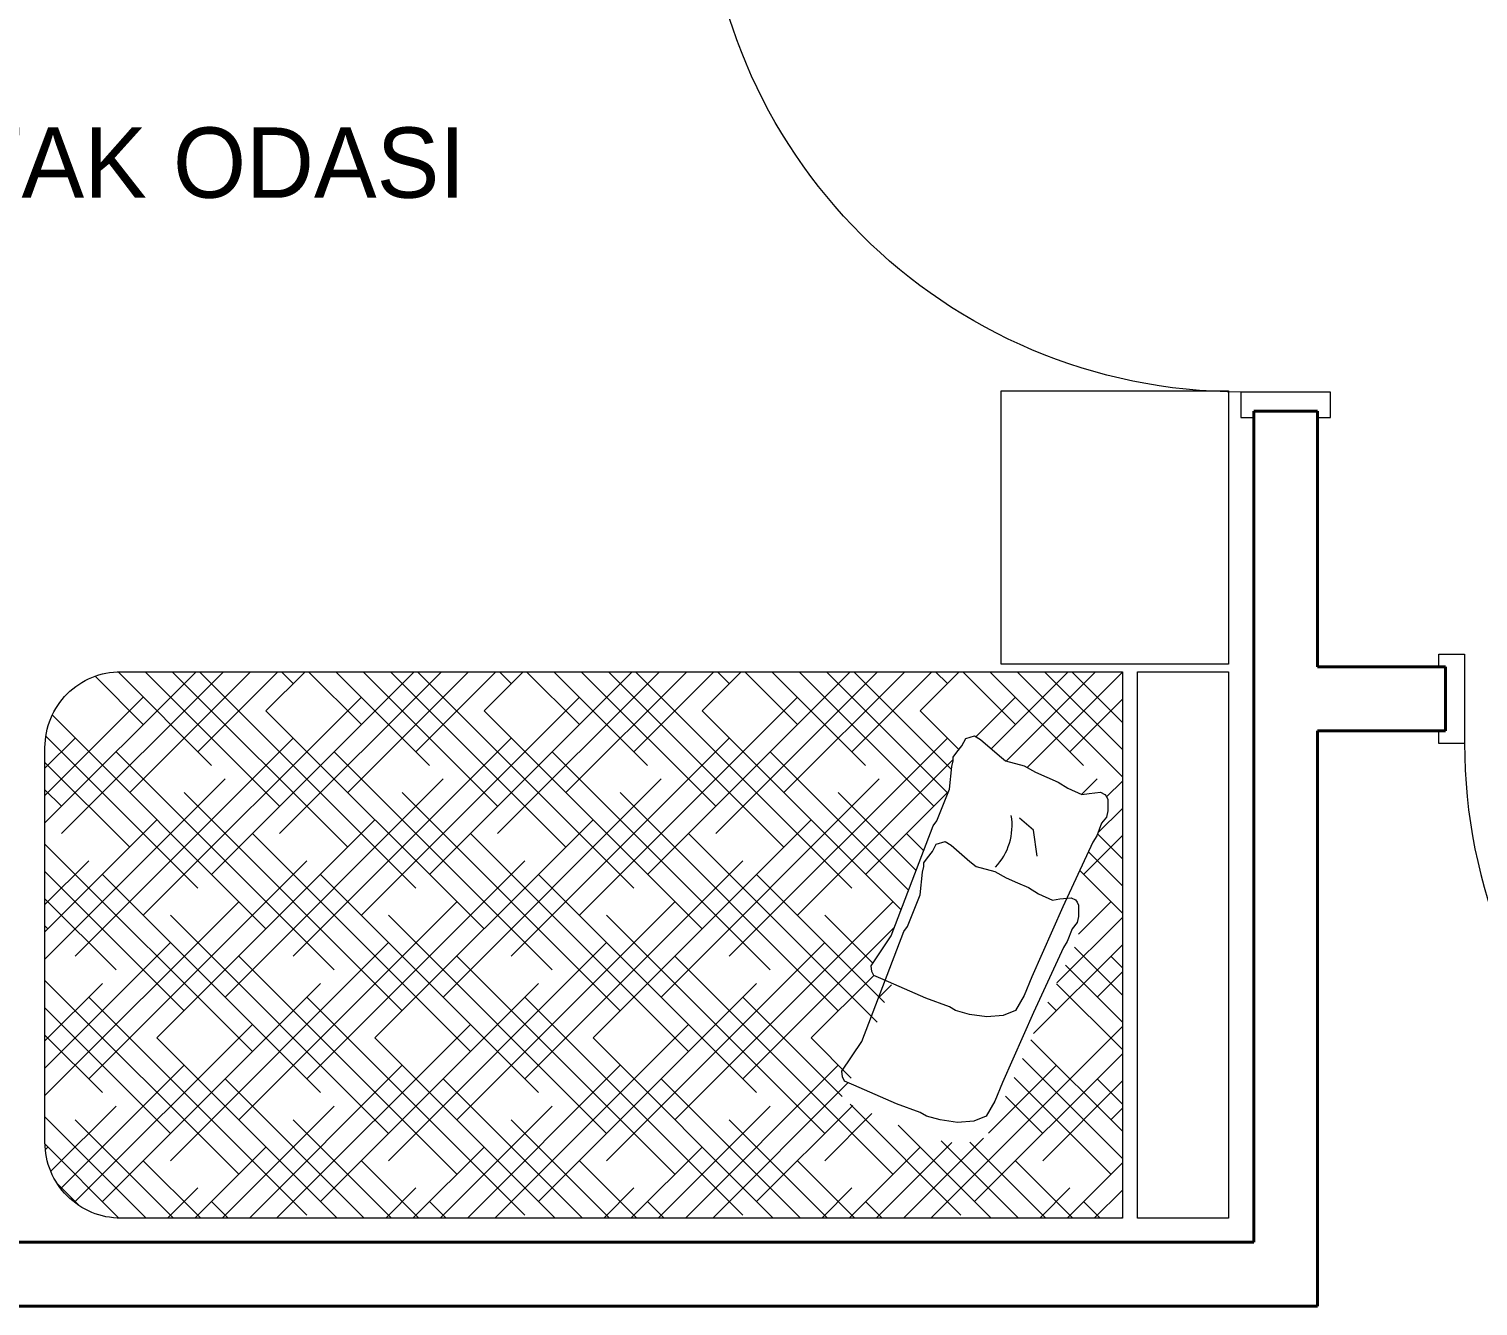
# Model space of a CAD drawing. Header units: millimetres. Extents: x 1393 to 3101, y -2944 to -480.
# Drawn here: x 1605.4 to 1832.2, y -1749.8 to -1550 of the extents above; entities that cross this region are included whole.
import ezdxf

# ---------------------------------------------------------------- set-up
doc = ezdxf.new("R2010")
doc.units = ezdxf.units.MM
for name, color, linetype, lineweight in [('DUVAR', 7, 'Continuous', 40), ('Kapı', 34, 'Continuous', 20), ('TEFRİŞ_İÇ', 224, 'Continuous', 13), ('yazı', 253, 'Continuous', 20)]:
    doc.layers.add(name, color=color, linetype=linetype, lineweight=lineweight)
doc.styles.get("Standard").update_dxf_attribs({"font": 'EtrFont'})

# ---------------------------------------------------------------- blocks, each defined once
blk = doc.blocks.new('YATAK_90')
at = {"layer": 'TEFRİŞ_İÇ'}
h = blk.add_hatch(dxfattribs=at)
h.set_pattern_fill('HOUND', color=51, scale=0.02, angle=315, style=0, pattern_type=2)
h.set_pattern_definition([(45, (-337.610665, -68.087708), (0.1122532015, 0.067351921), [0.508, -0.254]), (315, (-337.610665, -68.087708), (-0.1122532015, 0.067351921), [0.508, -0.254])])
h.paths.add_polyline_path([(0.3569, 0.4236), (0.3569, -0.4764), (-1.2931, -0.4764), (-1.3126, -0.4749), (-1.3317, -0.4703), (-1.3498, -0.4628), (-1.3665, -0.4525), (-1.3815, -0.4398), (-1.3942, -0.4249), (-1.4045, -0.4082), (-1.412, -0.39), (-1.4165, -0.371), (-1.4181, -0.3514), (-1.4181, 0.2986), (-1.4165, 0.3181), (-1.412, 0.3372), (-1.4045, 0.3553), (-1.3942, 0.3721), (-1.3815, 0.387), (-1.3665, 0.3997), (-1.3498, 0.41), (-1.3317, 0.4175), (-1.3126, 0.4221), (-1.2931, 0.4236)])
h.paths.add_polyline_path([(-0.0571, -0.0606), (-0.0561, -0.07), (-0.0526, -0.077), (-0.037, -0.0832), (-0.0226, -0.0895), (-0.0724, -0.2195), (-0.1054, -0.2688), (-0.1044, -0.2782), (-0.1009, -0.2852), (-0.0853, -0.2914), (-0.0154, -0.3222), (0.0236, -0.3366), (0.0339, -0.3428), (0.0565, -0.349), (0.0853, -0.3531), (0.112, -0.351), (0.1326, -0.3428), (0.1469, -0.3181), (0.1593, -0.2873), (0.2106, -0.1721), (0.26, -0.0652), (0.2661, -0.0549), (0.2743, -0.0343), (0.2826, -0.024), (0.2846, -0.0138), (0.2846, -0.0035), (0.2846, 0.0048), (0.2821, 0.0097), (0.2794, 0.0133), (0.2723, 0.0171), (0.2538, 0.015), (0.2492, 0.0143), (0.259, 0.0361), (0.3083, 0.143), (0.3145, 0.1533), (0.3227, 0.1739), (0.3309, 0.1842), (0.333, 0.1944), (0.333, 0.2047), (0.333, 0.213), (0.3305, 0.2179), (0.3278, 0.2215), (0.3206, 0.2253), (0.3021, 0.2232), (0.2898, 0.2212), (0.2672, 0.2315), (0.2508, 0.2417), (0.2323, 0.25), (0.2138, 0.2582), (0.1953, 0.2685), (0.1644, 0.2767), (0.1542, 0.2849), (0.1233, 0.3117), (0.1131, 0.3178), (0.0987, 0.3137), (0.0925, 0.3014), (0.0843, 0.2911), (0.0781, 0.2829), (0.0781, 0.2767), (0.076, 0.2673), (0.0719, 0.2302), (0.0514, 0.178), (0.0453, 0.1698), (-0.0241, -0.0113)])
at = {"layer": 'TEFRİŞ_İÇ', "linetype": 'Continuous'}
for p, q in [((0.1569, 0.8862), (0.5319, 0.8862)), ((0.1569, 0.4362), (0.1569, 0.8862)), ((0.5319, 0.8862), (0.5319, 0.4362)), ((0.5319, 0.4362), (0.1569, 0.4362)), ((0.2102, 0.1628), (0.1871, 0.1821)), ((0.2163, 0.1197), (0.2102, 0.1628))]:
    blk.add_line(p, q, dxfattribs=at)
at = {"layer": 'TEFRİŞ_İÇ', "linetype": 'Continuous', "flags": 128}
blk.add_lwpolyline([(-1.2931, 0.4236), (0.3569, 0.4236), (0.3569, -0.4764), (-1.2931, -0.4764, -0.414214), (-1.4181, -0.3514), (-1.4181, 0.2986, -0.414214)], format="xyb", close=True, dxfattribs=at)
for points in [[(0.5319, 0.4236), (0.5319, -0.4764), (0.3819, -0.4764), (0.3819, 0.4236)], [(0.0781, 0.2829), (0.0843, 0.2911), (0.0925, 0.3014), (0.0987, 0.3137), (0.1131, 0.3178), (0.1233, 0.3117), (0.1542, 0.2849), (0.1644, 0.2767), (0.1953, 0.2685), (0.2138, 0.2582), (0.2323, 0.25), (0.2508, 0.2417), (0.2672, 0.2315), (0.2898, 0.2212), (0.3021, 0.2232), (0.3206, 0.2253), (0.3278, 0.2215), (0.3305, 0.2179), (0.333, 0.213), (0.333, 0.2047), (0.333, 0.1944), (0.3309, 0.1842), (0.3227, 0.1739), (0.3145, 0.1533), (0.3083, 0.143), (0.259, 0.0361), (0.2076, -0.0791), (0.1953, -0.1099), (0.1809, -0.1346), (0.1603, -0.1428), (0.1336, -0.1449), (0.1048, -0.1408), (0.0822, -0.1346), (0.072, -0.1284), (0.0329, -0.114), (-0.037, -0.0832), (-0.0526, -0.077), (-0.0561, -0.07), (-0.0571, -0.0606), (-0.0241, -0.0113), (0.0453, 0.1698), (0.0514, 0.178), (0.0719, 0.2302), (0.076, 0.2673), (0.0781, 0.2767)], [(0.0298, 0.109), (0.036, 0.1172), (0.0442, 0.1275), (0.0503, 0.1398), (0.0647, 0.144), (0.075, 0.1378), (0.1058, 0.1111), (0.1161, 0.1028), (0.1469, 0.0946), (0.1654, 0.0843), (0.1839, 0.0761), (0.2024, 0.0679), (0.2189, 0.0576), (0.2415, 0.0473), (0.2538, 0.0494), (0.2723, 0.0514), (0.2794, 0.0477), (0.2821, 0.044), (0.2846, 0.0391), (0.2846, 0.0308), (0.2846, 0.0206), (0.2826, 0.0103), (0.2743, 0), (0.2661, -0.0206), (0.26, -0.0308), (0.2106, -0.1378), (0.1593, -0.253), (0.1469, -0.2838), (0.1326, -0.3085), (0.112, -0.3167), (0.0853, -0.3188), (0.0565, -0.3147), (0.0339, -0.3085), (0.0236, -0.3023), (-0.0154, -0.2879), (-0.0853, -0.2571), (-0.1009, -0.2509), (-0.1044, -0.2439), (-0.1054, -0.2344), (-0.0724, -0.1852), (-0.0031, -0.0041), (0.0031, 0.0041), (0.0236, 0.0563), (0.0277, 0.0934), (0.0298, 0.1028)]]:
    blk.add_lwpolyline(points, close=True, dxfattribs=at)
at = {"layer": 'TEFRİŞ_İÇ', "linetype": 'Continuous'}
blk.add_arc((0.0747, 0.1705), 0.1005, 316.5761, 9.3441, dxfattribs=at)
blk = doc.blocks.new('kapı_80')
at = {"layer": 'Kapı', "flags": 128}
for points in [[(761.729714, 523.313496), (761.729714, 523.323496), (761.709714, 523.323496), (761.709714, 523.313496), (761.609714, 523.313496), (761.609714, 523.323496), (761.589714, 523.323496), (761.589714, 523.313496), (761.589714, 523.283496), (761.609714, 523.283496), (761.709714, 523.283496), (761.729714, 523.283496)], [(761.729714, 522.413496), (761.729714, 522.403496), (761.709714, 522.403496), (761.709714, 522.413496), (761.609714, 522.413496), (761.609714, 522.403496), (761.589714, 522.403496), (761.589714, 522.413496), (761.589714, 522.443496), (761.609714, 522.443496), (761.709714, 522.443496), (761.729714, 522.443496)]]:
    blk.add_lwpolyline(points, close=True, dxfattribs=at)
blk.add_lwpolyline([(762.569714, 523.283496), (761.729714, 523.283496), (761.729714, 523.243496), (762.568738, 523.243496), (762.500515, 523.243496), (762.500515, 523.283496), (762.500515, 523.263496), (761.786435, 523.263496), (761.786435, 523.243496), (761.786435, 523.283496)], dxfattribs=at)
at = {"layer": 'Kapı'}
blk.add_arc((761.729714, 523.283496), 0.84, 270, 0, dxfattribs=at)

msp = doc.modelspace()

# ---------------------------------------------------------------- linework, layer by layer
at = {"layer": 'DUVAR', "color": 5}
for p, q in [((1797.053171, -1739.821931), (1797.053171, -1609.821931)), ((1807.053171, -1609.821931), (1797.053171, -1609.821931)), ((1807.053171, -1649.821931), (1807.053171, -1609.821931)), ((1827.053171, -1649.821931), (1807.053171, -1649.821931)), ((1827.053171, -1659.821931), (1827.053171, -1649.821931)), ((1807.053171, -1749.821931), (1807.053171, -1659.821931)), ((1827.053171, -1659.821931), (1807.053171, -1659.821931)), ((1797.053171, -1739.821931), (1507.053171, -1739.821931)), ((1807.053171, -1749.821931), (1517.053171, -1749.821931))]:
    msp.add_line(p, q, dxfattribs=at)

# ---------------------------------------------------------------- block references
at = {"layer": 'Kapı', "xscale": -100, "yscale": 100, "zscale": 100}
msp.add_blockref('kapı_80', (77968.024545, -53851.171486), dxfattribs=at)
at = {"layer": 'Kapı', "xscale": 100, "yscale": 100, "zscale": 100, "rotation": 270}
msp.add_blockref('kapı_80', (-50414.296383, 74511.149443), dxfattribs=at)
at = {"layer": 'TEFRİŞ_İÇ', "linetype": 'ByBlock', "xscale": 95, "yscale": 95, "zscale": 95}
msp.add_blockref('YATAK_90', (1742.602495, -1690.820051), dxfattribs=at)

# ---------------------------------------------------------------- texts
at = {"layer": 'yazı', "color": 1}
msp.add_text('Ç.YATAK ODASI', height=11, rotation=360, dxfattribs=at).set_placement((1560.890345, -1576.427867))

doc.saveas('drawing.dxf')
